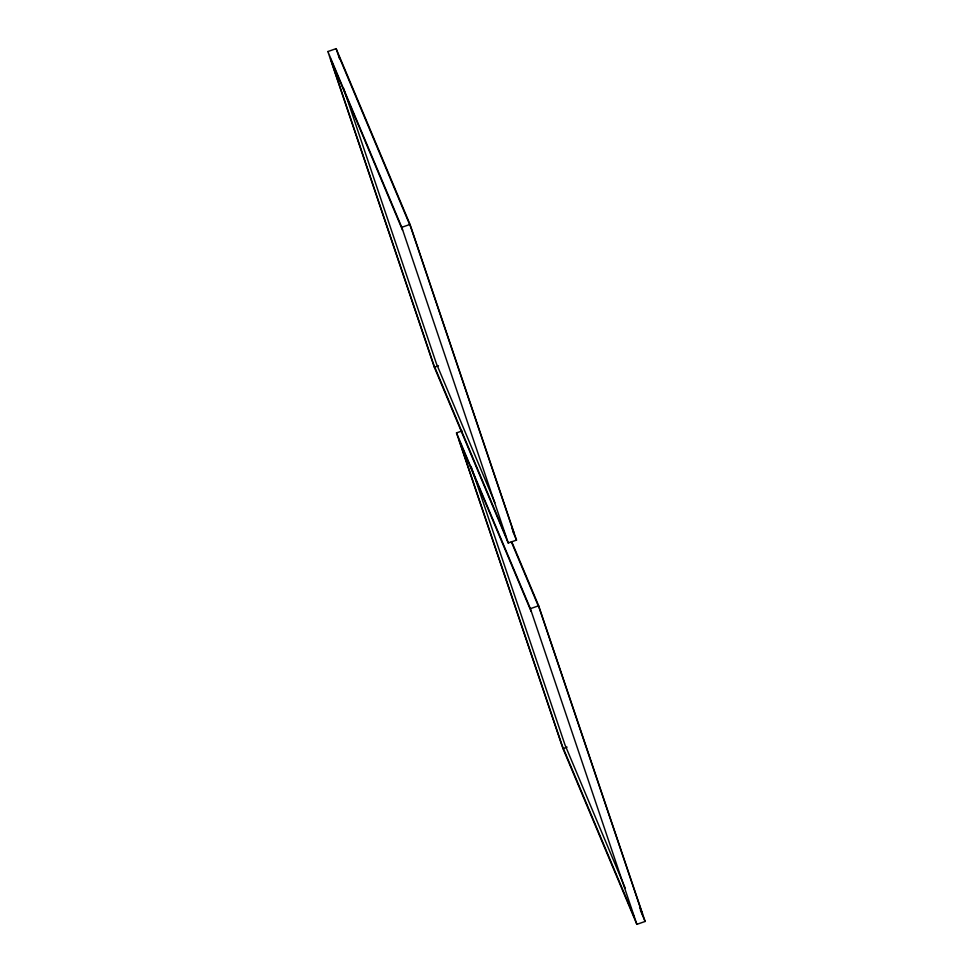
<?xml version="1.0" encoding="UTF-8"?>
<svg xmlns="http://www.w3.org/2000/svg" width="973" height="973" viewBox="0 0 973 973"><rect width="100%" height="100%" fill="white"/><g stroke="black" fill="none" stroke-linecap="round" stroke-linejoin="round"><path stroke-width="1.46" d="M327.877 51.545L336.135 48.65L410.022 224.422L516.505 540.112L508.247 543.007L434.347 367.235L327.877 51.545L401.764 227.317L508.247 543.007M401.764 227.317L410.022 224.422M434.347 367.235L438.482 365.787M511.676 541.596L538.653 605.765L645.123 921.455L636.865 924.35L562.978 748.578L456.495 432.888L462.005 430.966M456.495 432.888L530.382 608.672L538.653 605.765M562.978 748.578L567.101 747.13M339.346 57.285L410.801 227.281L513.878 532.863L512.114 528.68M402.542 230.175L330.504 58.794L433.569 364.376L505.619 535.758M512.978 531.732L516.505 540.112M494.892 502.749L436.33 363.416L343.42 87.959M511.311 541.742L539.431 608.624L642.496 914.206L639.565 907.237M531.173 611.518L459.122 440.137L562.199 745.719L634.238 917.101M640.429 910.29L645.123 921.455M625.274 888.264L564.948 744.759L471.078 466.432M530.382 608.672L636.865 924.35M336.135 48.65L339.528 58.696"/></g></svg>
